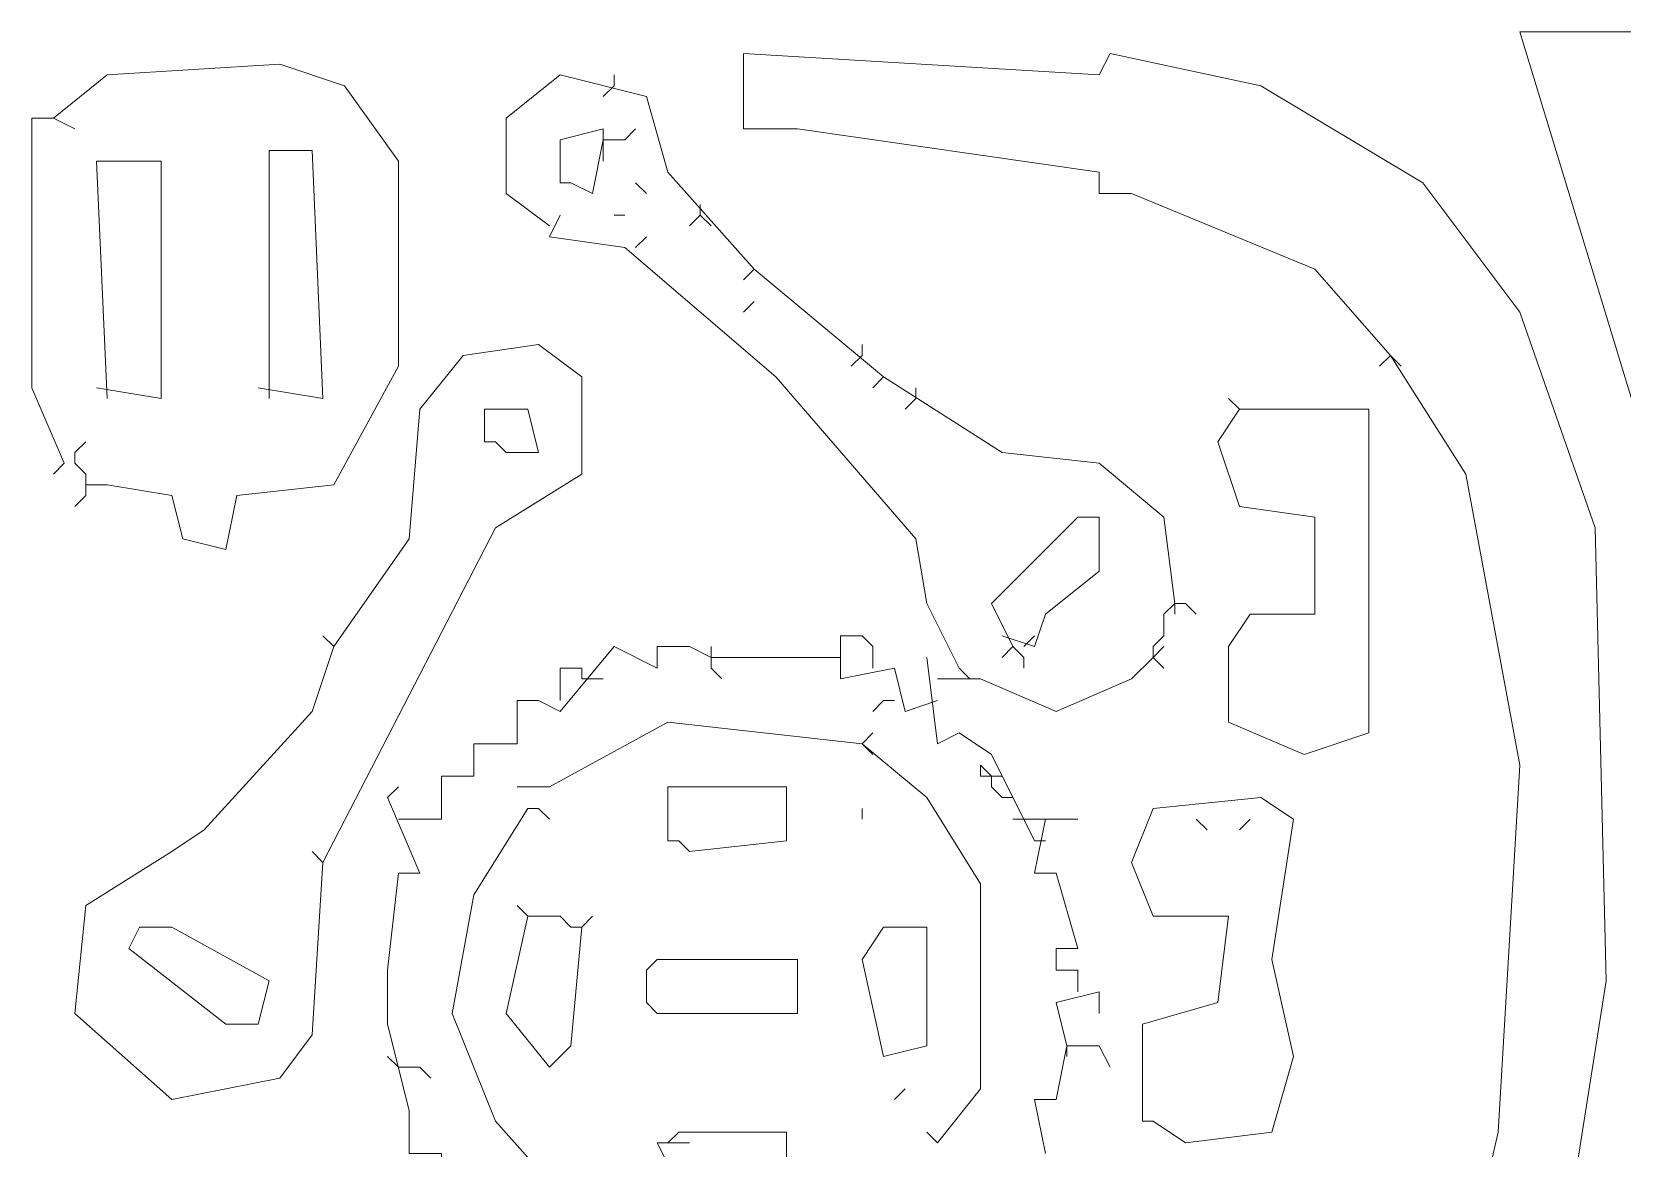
# Model space of a CAD drawing. Header units: millimetres. Extents: x -91 to 120, y -182 to 176.
# Drawn here: x -91.3 to -39.9, y 139.1 to 175.2 of the extents above; entities that cross this region are included whole.
import ezdxf

# ---------------------------------------------------------------- set-up
doc = ezdxf.new("R2010")
doc.units = ezdxf.units.MM
doc.header["$MEASUREMENT"] = 0
doc.layers.add('Katman 1', color=7, linetype='Continuous')

msp = doc.modelspace()

# ---------------------------------------------------------------- linework, layer by layer
at = {"layer": 'Katman 1', "lineweight": 9}
for points, knots in [([(18.1906, 125.6844), (18.1906, 125.6844), (17.4929, 126.7309), (17.4929, 126.7309), (17.4929, 126.7309), (17.4929, 126.7309), (19.5859, 133.0099), (19.5859, 133.0099), (19.5859, 133.0099), (19.5859, 133.0099), (21.3301, 139.6379), (21.3301, 139.6379), (21.3301, 139.6379), (21.3301, 139.6379), (20.2836, 140.3355), (20.2836, 140.3355), (20.2836, 140.3355), (20.2836, 140.3355), (25.865, 159.1727), (25.865, 159.1727), (25.865, 159.1727), (25.865, 159.1727), (27.6092, 159.5216), (27.6092, 159.5216), (27.6092, 159.5216), (27.6092, 159.5216), (32.1441, 175.2193), (32.1441, 175.2193), (32.1441, 175.2193), (32.1441, 175.2193), (-43.2048, 175.2193), (-43.2048, 175.2193), (-43.2048, 175.2193), (-43.2048, 175.2193), (-38.321, 159.1727), (-38.321, 159.1727), (-38.321, 159.1727), (-38.321, 159.1727), (-36.5769, 159.1727), (-36.5769, 159.1727), (-36.5769, 159.1727), (-36.5769, 159.1727), (-31.3443, 141.7309), (-31.3443, 141.7309), (-31.3443, 141.7309), (-31.3443, 141.7309), (-31.3443, 139.9867), (-31.3443, 139.9867), (-31.3443, 139.9867), (-31.3443, 139.9867), (-32.3908, 139.6379), (-32.3908, 139.6379), (-32.3908, 139.6379), (-32.3908, 139.6379), (-26.8094, 121.4983), (-26.8094, 121.4983), (-26.8094, 121.4983), (-26.8094, 121.4983), (-19.135, 121.4983), (-19.135, 121.4983), (-19.135, 121.4983), (-19.135, 121.4983), (-18.7862, 123.2425), (-18.7862, 123.2425), (-18.7862, 123.2425), (-18.7862, 123.2425), (-13.5536, 123.2425), (-13.5536, 123.2425), (-13.5536, 123.2425), (-13.5536, 123.2425), (-12.8559, 122.8937), (-12.8559, 122.8937), (-12.8559, 122.8937), (-12.8559, 122.8937), (-11.1117, 122.8937), (-11.1117, 122.8937), (-11.1117, 122.8937), (-11.1117, 122.8937), (-10.7629, 121.4983), (-10.7629, 121.4983), (-10.7629, 121.4983), (-10.7629, 121.4983), (-0.2978, 121.4983), (-0.2978, 121.4983), (-0.2978, 121.4983), (-0.2978, 121.4983), (0.051, 123.2425), (0.051, 123.2425), (0.051, 123.2425), (0.051, 123.2425), (3.1906, 123.2425), (3.1906, 123.2425), (3.1906, 123.2425), (3.1906, 123.2425), (5.6324, 122.8937), (5.6324, 122.8937), (5.6324, 122.8937), (5.6324, 122.8937), (7.7255, 122.8937), (7.7255, 122.8937), (7.7255, 122.8937), (7.7255, 122.8937), (8.4231, 121.4983), (8.4231, 121.4983), (8.4231, 121.4983), (8.4231, 121.4983), (16.0976, 121.8472), (16.0976, 121.8472), (16.0976, 121.8472), (16.0976, 121.8472), (17.4929, 126.0332), (17.4929, 126.0332)], [0, 0, 0, 0, 0.0344828, 0.0344828, 0.0344828, 0.0344828, 0.0689655, 0.0689655, 0.0689655, 0.0689655, 0.1034483, 0.1034483, 0.1034483, 0.1034483, 0.137931, 0.137931, 0.137931, 0.137931, 0.1724138, 0.1724138, 0.1724138, 0.1724138, 0.2068966, 0.2068966, 0.2068966, 0.2068966, 0.2413793, 0.2413793, 0.2413793, 0.2413793, 0.2758621, 0.2758621, 0.2758621, 0.2758621, 0.3103448, 0.3103448, 0.3103448, 0.3103448, 0.3448276, 0.3448276, 0.3448276, 0.3448276, 0.3793103, 0.3793103, 0.3793103, 0.3793103, 0.4137931, 0.4137931, 0.4137931, 0.4137931, 0.4482759, 0.4482759, 0.4482759, 0.4482759, 0.4827586, 0.4827586, 0.4827586, 0.4827586, 0.5172414, 0.5172414, 0.5172414, 0.5172414, 0.5517241, 0.5517241, 0.5517241, 0.5517241, 0.5862069, 0.5862069, 0.5862069, 0.5862069, 0.6206897, 0.6206897, 0.6206897, 0.6206897, 0.6551724, 0.6551724, 0.6551724, 0.6551724, 0.6896552, 0.6896552, 0.6896552, 0.6896552, 0.7241379, 0.7241379, 0.7241379, 0.7241379, 0.7586207, 0.7586207, 0.7586207, 0.7586207, 0.7931034, 0.7931034, 0.7931034, 0.7931034, 0.8275862, 0.8275862, 0.8275862, 0.8275862, 0.862069, 0.862069, 0.862069, 0.862069, 0.8965517, 0.8965517, 0.8965517, 0.8965517, 0.9310345, 0.9310345, 0.9310345, 0.9310345, 1, 1, 1, 1]), ([(-51.5769, 121.4983), (-51.5769, 121.4983), (-46.6931, 121.8472), (-46.6931, 121.8472), (-46.6931, 121.8472), (-46.6931, 121.8472), (-45.9955, 122.8937), (-45.9955, 122.8937), (-45.9955, 122.8937), (-45.9955, 122.8937), (-45.6466, 120.4518), (-45.6466, 120.4518), (-45.6466, 120.4518), (-45.6466, 120.4518), (-43.2048, 120.4518), (-43.2048, 120.4518), (-43.2048, 120.4518), (-43.2048, 120.4518), (-42.1583, 129.5216), (-42.1583, 129.5216), (-42.1583, 129.5216), (-42.1583, 129.5216), (-41.4606, 129.5216), (-41.4606, 129.5216), (-41.4606, 129.5216), (-41.4606, 129.5216), (-41.4606, 137.8937), (-41.4606, 137.8937), (-41.4606, 137.8937), (-41.4606, 137.8937), (-40.4141, 144.5216), (-40.4141, 144.5216), (-40.4141, 144.5216), (-40.4141, 144.5216), (-40.7629, 159.1727), (-40.7629, 159.1727), (-40.7629, 159.1727), (-40.7629, 159.1727), (-43.2048, 166.1495), (-43.2048, 166.1495), (-43.2048, 166.1495), (-43.2048, 166.1495), (-46.3443, 170.3355), (-46.3443, 170.3355), (-46.3443, 170.3355), (-46.3443, 170.3355), (-51.5769, 173.4751), (-51.5769, 173.4751), (-51.5769, 173.4751), (-51.5769, 173.4751), (-56.4606, 174.5216), (-56.4606, 174.5216), (-56.4606, 174.5216), (-56.4606, 174.5216), (-56.8094, 173.8239), (-56.8094, 173.8239), (-56.8094, 173.8239), (-56.8094, 173.8239), (-68.321, 174.5216), (-68.321, 174.5216), (-68.321, 174.5216), (-68.321, 174.5216), (-68.321, 172.0797), (-68.321, 172.0797), (-68.321, 172.0797), (-68.321, 172.0797), (-66.5769, 172.0797), (-66.5769, 172.0797), (-66.5769, 172.0797), (-66.5769, 172.0797), (-56.8094, 170.6844), (-56.8094, 170.6844), (-56.8094, 170.6844), (-56.8094, 170.6844), (-56.8094, 169.9867), (-56.8094, 169.9867), (-56.8094, 169.9867), (-56.8094, 169.9867), (-55.7629, 169.9867), (-55.7629, 169.9867), (-55.7629, 169.9867), (-55.7629, 169.9867), (-49.8327, 167.5448), (-49.8327, 167.5448), (-49.8327, 167.5448), (-49.8327, 167.5448), (-47.3908, 164.7541), (-47.3908, 164.7541)], [0, 0, 0, 0, 0.0434783, 0.0434783, 0.0434783, 0.0434783, 0.0869565, 0.0869565, 0.0869565, 0.0869565, 0.1304348, 0.1304348, 0.1304348, 0.1304348, 0.173913, 0.173913, 0.173913, 0.173913, 0.2173913, 0.2173913, 0.2173913, 0.2173913, 0.2608696, 0.2608696, 0.2608696, 0.2608696, 0.3043478, 0.3043478, 0.3043478, 0.3043478, 0.3478261, 0.3478261, 0.3478261, 0.3478261, 0.3913043, 0.3913043, 0.3913043, 0.3913043, 0.4347826, 0.4347826, 0.4347826, 0.4347826, 0.4782609, 0.4782609, 0.4782609, 0.4782609, 0.5217391, 0.5217391, 0.5217391, 0.5217391, 0.5652174, 0.5652174, 0.5652174, 0.5652174, 0.6086957, 0.6086957, 0.6086957, 0.6086957, 0.6521739, 0.6521739, 0.6521739, 0.6521739, 0.6956522, 0.6956522, 0.6956522, 0.6956522, 0.7391304, 0.7391304, 0.7391304, 0.7391304, 0.7826087, 0.7826087, 0.7826087, 0.7826087, 0.826087, 0.826087, 0.826087, 0.826087, 0.8695652, 0.8695652, 0.8695652, 0.8695652, 0.9130435, 0.9130435, 0.9130435, 0.9130435, 1, 1, 1, 1]), ([(-89.6001, 160.5681), (-89.6001, 160.5681), (-88.9025, 160.5681), (-88.9025, 160.5681), (-88.9025, 160.5681), (-88.9025, 160.5681), (-86.8094, 160.2192), (-86.8094, 160.2192), (-86.8094, 160.2192), (-86.8094, 160.2192), (-86.4606, 158.8239), (-86.4606, 158.8239), (-86.4606, 158.8239), (-86.4606, 158.8239), (-85.0652, 158.4751), (-85.0652, 158.4751), (-85.0652, 158.4751), (-85.0652, 158.4751), (-84.7164, 160.2192), (-84.7164, 160.2192), (-84.7164, 160.2192), (-84.7164, 160.2192), (-81.5769, 160.5681), (-81.5769, 160.5681), (-81.5769, 160.5681), (-81.5769, 160.5681), (-79.4838, 164.4053), (-79.4838, 164.4053), (-79.4838, 164.4053), (-79.4838, 164.4053), (-79.4838, 171.0332), (-79.4838, 171.0332), (-79.4838, 171.0332), (-79.4838, 171.0332), (-81.228, 173.4751), (-81.228, 173.4751), (-81.228, 173.4751), (-81.228, 173.4751), (-83.3211, 174.1727), (-83.3211, 174.1727), (-83.3211, 174.1727), (-83.3211, 174.1727), (-88.9025, 173.8239), (-88.9025, 173.8239), (-88.9025, 173.8239), (-88.9025, 173.8239), (-90.6466, 172.4286), (-90.6466, 172.4286), (-90.6466, 172.4286), (-90.6466, 172.4286), (-89.949, 172.0797), (-89.949, 172.0797)], [0, 0, 0, 0, 0.0714286, 0.0714286, 0.0714286, 0.0714286, 0.1428571, 0.1428571, 0.1428571, 0.1428571, 0.2142857, 0.2142857, 0.2142857, 0.2142857, 0.2857143, 0.2857143, 0.2857143, 0.2857143, 0.3571429, 0.3571429, 0.3571429, 0.3571429, 0.4285714, 0.4285714, 0.4285714, 0.4285714, 0.5, 0.5, 0.5, 0.5, 0.5714286, 0.5714286, 0.5714286, 0.5714286, 0.6428571, 0.6428571, 0.6428571, 0.6428571, 0.7142857, 0.7142857, 0.7142857, 0.7142857, 0.7857143, 0.7857143, 0.7857143, 0.7857143, 0.8571429, 0.8571429, 0.8571429, 0.8571429, 1, 1, 1, 1]), ([(-67.9722, 167.5448), (-67.9722, 167.5448), (-70.7629, 170.6844), (-70.7629, 170.6844), (-70.7629, 170.6844), (-70.7629, 170.6844), (-71.4606, 173.1262), (-71.4606, 173.1262), (-71.4606, 173.1262), (-71.4606, 173.1262), (-74.2513, 173.8239), (-74.2513, 173.8239), (-74.2513, 173.8239), (-74.2513, 173.8239), (-75.9955, 172.4286), (-75.9955, 172.4286), (-75.9955, 172.4286), (-75.9955, 172.4286), (-75.9955, 169.9867), (-75.9955, 169.9867), (-75.9955, 169.9867), (-75.9955, 169.9867), (-74.6001, 168.9402), (-74.6001, 168.9402)], [0, 0, 0, 0, 0.1428571, 0.1428571, 0.1428571, 0.1428571, 0.2857143, 0.2857143, 0.2857143, 0.2857143, 0.4285714, 0.4285714, 0.4285714, 0.4285714, 0.5714286, 0.5714286, 0.5714286, 0.5714286, 0.7142857, 0.7142857, 0.7142857, 0.7142857, 1, 1, 1, 1]), ([(-90.6466, 172.4286), (-90.6466, 172.4286), (-91.3443, 172.4286), (-91.3443, 172.4286), (-91.3443, 172.4286), (-91.3443, 172.4286), (-91.3443, 163.7076), (-91.3443, 163.7076), (-91.3443, 163.7076), (-91.3443, 163.7076), (-90.2978, 161.2658), (-90.2978, 161.2658), (-90.2978, 161.2658), (-90.2978, 161.2658), (-90.6466, 160.9169), (-90.6466, 160.9169)], [0, 0, 0, 0, 0.2, 0.2, 0.2, 0.2, 0.4, 0.4, 0.4, 0.4, 0.6, 0.6, 0.6, 0.6, 1, 1, 1, 1]), ([(-72.8559, 171.0332), (-72.8559, 171.0332), (-72.8559, 172.0797), (-72.8559, 172.0797), (-72.8559, 172.0797), (-72.8559, 172.0797), (-74.2513, 171.7309), (-74.2513, 171.7309), (-74.2513, 171.7309), (-74.2513, 171.7309), (-74.2513, 170.3355), (-74.2513, 170.3355), (-74.2513, 170.3355), (-74.2513, 170.3355), (-73.9024, 170.3355), (-73.9024, 170.3355), (-73.9024, 170.3355), (-73.9024, 170.3355), (-73.2048, 169.9867), (-73.2048, 169.9867), (-73.2048, 169.9867), (-73.2048, 169.9867), (-72.8559, 171.7309), (-72.8559, 171.7309), (-72.8559, 171.7309), (-72.8559, 171.7309), (-72.5071, 171.7309), (-72.5071, 171.7309)], [0, 0, 0, 0, 0.125, 0.125, 0.125, 0.125, 0.25, 0.25, 0.25, 0.25, 0.375, 0.375, 0.375, 0.375, 0.5, 0.5, 0.5, 0.5, 0.625, 0.625, 0.625, 0.625, 0.75, 0.75, 0.75, 0.75, 1, 1, 1, 1]), ([(-72.5071, 171.7309), (-72.5071, 171.7309), (-72.1583, 171.7309), (-72.1583, 171.7309), (-72.1583, 171.7309), (-72.1583, 171.7309), (-71.8094, 172.0797), (-71.8094, 172.0797)], [0, 0, 0, 0, 0.3333333, 0.3333333, 0.3333333, 0.3333333, 1, 1, 1, 1]), ([(-83.6699, 163.3588), (-83.6699, 163.3588), (-83.6699, 171.382), (-83.6699, 171.382), (-83.6699, 171.382), (-83.6699, 171.382), (-82.2745, 171.382), (-82.2745, 171.382), (-82.2745, 171.382), (-82.2745, 171.382), (-81.9257, 163.3588), (-81.9257, 163.3588), (-81.9257, 163.3588), (-81.9257, 163.3588), (-84.0187, 163.7076), (-84.0187, 163.7076)], [0, 0, 0, 0, 0.2, 0.2, 0.2, 0.2, 0.4, 0.4, 0.4, 0.4, 0.6, 0.6, 0.6, 0.6, 1, 1, 1, 1]), ([(-88.9025, 163.3588), (-88.9025, 163.3588), (-89.2513, 171.0332), (-89.2513, 171.0332), (-89.2513, 171.0332), (-89.2513, 171.0332), (-87.1583, 171.0332), (-87.1583, 171.0332), (-87.1583, 171.0332), (-87.1583, 171.0332), (-87.1583, 163.3588), (-87.1583, 163.3588), (-87.1583, 163.3588), (-87.1583, 163.3588), (-89.2513, 163.7076), (-89.2513, 163.7076)], [0, 0, 0, 0, 0.2, 0.2, 0.2, 0.2, 0.4, 0.4, 0.4, 0.4, 0.6, 0.6, 0.6, 0.6, 1, 1, 1, 1]), ([(-61.3443, 154.6379), (-61.3443, 154.6379), (-62.3908, 156.7309), (-62.3908, 156.7309), (-62.3908, 156.7309), (-62.3908, 156.7309), (-62.7397, 158.8239), (-62.7397, 158.8239), (-62.7397, 158.8239), (-62.7397, 158.8239), (-67.2745, 164.0565), (-67.2745, 164.0565), (-67.2745, 164.0565), (-67.2745, 164.0565), (-72.1583, 168.2425), (-72.1583, 168.2425), (-72.1583, 168.2425), (-72.1583, 168.2425), (-74.6001, 168.5913), (-74.6001, 168.5913), (-74.6001, 168.5913), (-74.6001, 168.5913), (-74.2513, 169.289), (-74.2513, 169.289)], [0, 0, 0, 0, 0.1428571, 0.1428571, 0.1428571, 0.1428571, 0.2857143, 0.2857143, 0.2857143, 0.2857143, 0.4285714, 0.4285714, 0.4285714, 0.4285714, 0.5714286, 0.5714286, 0.5714286, 0.5714286, 0.7142857, 0.7142857, 0.7142857, 0.7142857, 1, 1, 1, 1]), ([(-63.7862, 164.0565), (-63.7862, 164.0565), (-67.9722, 167.5448), (-67.9722, 167.5448), (-67.9722, 167.5448), (-67.9722, 167.5448), (-68.321, 167.196), (-68.321, 167.196)], [0, 0, 0, 0, 0.3333333, 0.3333333, 0.3333333, 0.3333333, 1, 1, 1, 1]), ([(-81.9257, 148.3588), (-81.9257, 148.3588), (-76.3443, 159.1727), (-76.3443, 159.1727), (-76.3443, 159.1727), (-76.3443, 159.1727), (-73.5536, 160.9169), (-73.5536, 160.9169), (-73.5536, 160.9169), (-73.5536, 160.9169), (-73.5536, 164.0565), (-73.5536, 164.0565), (-73.5536, 164.0565), (-73.5536, 164.0565), (-74.949, 165.103), (-74.949, 165.103), (-74.949, 165.103), (-74.949, 165.103), (-77.3908, 164.7541), (-77.3908, 164.7541), (-77.3908, 164.7541), (-77.3908, 164.7541), (-78.7862, 163.01), (-78.7862, 163.01), (-78.7862, 163.01), (-78.7862, 163.01), (-79.135, 158.8239), (-79.135, 158.8239), (-79.135, 158.8239), (-79.135, 158.8239), (-81.5769, 155.3355), (-81.5769, 155.3355), (-81.5769, 155.3355), (-81.5769, 155.3355), (-81.9257, 155.6844), (-81.9257, 155.6844)], [0, 0, 0, 0, 0.1, 0.1, 0.1, 0.1, 0.2, 0.2, 0.2, 0.2, 0.3, 0.3, 0.3, 0.3, 0.4, 0.4, 0.4, 0.4, 0.5, 0.5, 0.5, 0.5, 0.6, 0.6, 0.6, 0.6, 0.7, 0.7, 0.7, 0.7, 0.8, 0.8, 0.8, 0.8, 1, 1, 1, 1]), ([(-51.5769, 121.4983), (-51.5769, 121.4983), (-52.2745, 123.2425), (-52.2745, 123.2425), (-52.2745, 123.2425), (-52.2745, 123.2425), (-51.228, 123.2425), (-51.228, 123.2425), (-51.228, 123.2425), (-51.228, 123.2425), (-50.8792, 135.4518), (-50.8792, 135.4518), (-50.8792, 135.4518), (-50.8792, 135.4518), (-50.1815, 135.4518), (-50.1815, 135.4518), (-50.1815, 135.4518), (-50.1815, 135.4518), (-49.8327, 129.5216), (-49.8327, 129.5216), (-49.8327, 129.5216), (-49.8327, 129.5216), (-48.7862, 129.5216), (-48.7862, 129.5216), (-48.7862, 129.5216), (-48.7862, 129.5216), (-48.4373, 135.4518), (-48.4373, 135.4518), (-48.4373, 135.4518), (-48.4373, 135.4518), (-47.7397, 135.4518), (-47.7397, 135.4518), (-47.7397, 135.4518), (-47.7397, 135.4518), (-47.3908, 123.2425), (-47.3908, 123.2425), (-47.3908, 123.2425), (-47.3908, 123.2425), (-45.6466, 123.2425), (-45.6466, 123.2425), (-45.6466, 123.2425), (-45.6466, 123.2425), (-44.949, 129.8704), (-44.949, 129.8704), (-44.949, 129.8704), (-44.949, 129.8704), (-45.9955, 130.5681), (-45.9955, 130.5681), (-45.9955, 130.5681), (-45.9955, 130.5681), (-43.9025, 139.6379), (-43.9025, 139.6379), (-43.9025, 139.6379), (-43.9025, 139.6379), (-43.2048, 151.4983), (-43.2048, 151.4983), (-43.2048, 151.4983), (-43.2048, 151.4983), (-44.949, 160.9169), (-44.949, 160.9169), (-44.949, 160.9169), (-44.949, 160.9169), (-47.3908, 164.7541), (-47.3908, 164.7541), (-47.3908, 164.7541), (-47.3908, 164.7541), (-47.7397, 164.4053), (-47.7397, 164.4053)], [0, 0, 0, 0, 0.0555556, 0.0555556, 0.0555556, 0.0555556, 0.1111111, 0.1111111, 0.1111111, 0.1111111, 0.1666667, 0.1666667, 0.1666667, 0.1666667, 0.2222222, 0.2222222, 0.2222222, 0.2222222, 0.2777778, 0.2777778, 0.2777778, 0.2777778, 0.3333333, 0.3333333, 0.3333333, 0.3333333, 0.3888889, 0.3888889, 0.3888889, 0.3888889, 0.4444444, 0.4444444, 0.4444444, 0.4444444, 0.5, 0.5, 0.5, 0.5, 0.5555556, 0.5555556, 0.5555556, 0.5555556, 0.6111111, 0.6111111, 0.6111111, 0.6111111, 0.6666667, 0.6666667, 0.6666667, 0.6666667, 0.7222222, 0.7222222, 0.7222222, 0.7222222, 0.7777778, 0.7777778, 0.7777778, 0.7777778, 0.8333333, 0.8333333, 0.8333333, 0.8333333, 0.8888889, 0.8888889, 0.8888889, 0.8888889, 1, 1, 1, 1]), ([(-54.3676, 156.7309), (-54.3676, 156.7309), (-54.7164, 159.5216), (-54.7164, 159.5216), (-54.7164, 159.5216), (-54.7164, 159.5216), (-56.8094, 161.2658), (-56.8094, 161.2658), (-56.8094, 161.2658), (-56.8094, 161.2658), (-59.949, 161.6146), (-59.949, 161.6146), (-59.949, 161.6146), (-59.949, 161.6146), (-63.7862, 164.0565), (-63.7862, 164.0565), (-63.7862, 164.0565), (-63.7862, 164.0565), (-64.135, 163.7076), (-64.135, 163.7076)], [0, 0, 0, 0, 0.1666667, 0.1666667, 0.1666667, 0.1666667, 0.3333333, 0.3333333, 0.3333333, 0.3333333, 0.5, 0.5, 0.5, 0.5, 0.6666667, 0.6666667, 0.6666667, 0.6666667, 1, 1, 1, 1]), ([(-52.2745, 163.01), (-52.2745, 163.01), (-48.0885, 163.01), (-48.0885, 163.01), (-48.0885, 163.01), (-48.0885, 163.01), (-48.0885, 152.5448), (-48.0885, 152.5448), (-48.0885, 152.5448), (-48.0885, 152.5448), (-50.1815, 151.8472), (-50.1815, 151.8472), (-50.1815, 151.8472), (-50.1815, 151.8472), (-52.6234, 152.8937), (-52.6234, 152.8937), (-52.6234, 152.8937), (-52.6234, 152.8937), (-52.6234, 155.3355), (-52.6234, 155.3355), (-52.6234, 155.3355), (-52.6234, 155.3355), (-51.9257, 156.382), (-51.9257, 156.382), (-51.9257, 156.382), (-51.9257, 156.382), (-49.8327, 156.382), (-49.8327, 156.382), (-49.8327, 156.382), (-49.8327, 156.382), (-49.8327, 159.5216), (-49.8327, 159.5216), (-49.8327, 159.5216), (-49.8327, 159.5216), (-52.2745, 159.8704), (-52.2745, 159.8704), (-52.2745, 159.8704), (-52.2745, 159.8704), (-52.9722, 161.9634), (-52.9722, 161.9634), (-52.9722, 161.9634), (-52.9722, 161.9634), (-52.2745, 163.01), (-52.2745, 163.01), (-52.2745, 163.01), (-52.2745, 163.01), (-52.6234, 163.3588), (-52.6234, 163.3588)], [0, 0, 0, 0, 0.0769231, 0.0769231, 0.0769231, 0.0769231, 0.1538462, 0.1538462, 0.1538462, 0.1538462, 0.2307692, 0.2307692, 0.2307692, 0.2307692, 0.3076923, 0.3076923, 0.3076923, 0.3076923, 0.3846154, 0.3846154, 0.3846154, 0.3846154, 0.4615385, 0.4615385, 0.4615385, 0.4615385, 0.5384615, 0.5384615, 0.5384615, 0.5384615, 0.6153846, 0.6153846, 0.6153846, 0.6153846, 0.6923077, 0.6923077, 0.6923077, 0.6923077, 0.7692308, 0.7692308, 0.7692308, 0.7692308, 0.8461538, 0.8461538, 0.8461538, 0.8461538, 1, 1, 1, 1]), ([(-75.9955, 161.6146), (-75.9955, 161.6146), (-74.949, 161.6146), (-74.949, 161.6146), (-74.949, 161.6146), (-74.949, 161.6146), (-75.2978, 163.01), (-75.2978, 163.01), (-75.2978, 163.01), (-75.2978, 163.01), (-76.6931, 163.01), (-76.6931, 163.01), (-76.6931, 163.01), (-76.6931, 163.01), (-76.6931, 161.9634), (-76.6931, 161.9634), (-76.6931, 161.9634), (-76.6931, 161.9634), (-76.3443, 161.9634), (-76.3443, 161.9634), (-76.3443, 161.9634), (-76.3443, 161.9634), (-75.9955, 161.6146), (-75.9955, 161.6146)], [0, 0, 0, 0, 0.1428571, 0.1428571, 0.1428571, 0.1428571, 0.2857143, 0.2857143, 0.2857143, 0.2857143, 0.4285714, 0.4285714, 0.4285714, 0.4285714, 0.5714286, 0.5714286, 0.5714286, 0.5714286, 0.7142857, 0.7142857, 0.7142857, 0.7142857, 1, 1, 1, 1]), ([(-89.6001, 160.5681), (-89.6001, 160.5681), (-89.6001, 160.9169), (-89.6001, 160.9169), (-89.6001, 160.9169), (-89.6001, 160.9169), (-89.949, 161.2658), (-89.949, 161.2658), (-89.949, 161.2658), (-89.949, 161.2658), (-89.949, 161.6146), (-89.949, 161.6146), (-89.949, 161.6146), (-89.949, 161.6146), (-89.6001, 161.9634), (-89.6001, 161.9634)], [0, 0, 0, 0, 0.2, 0.2, 0.2, 0.2, 0.4, 0.4, 0.4, 0.4, 0.6, 0.6, 0.6, 0.6, 1, 1, 1, 1]), ([(-89.6001, 160.5681), (-89.6001, 160.5681), (-89.6001, 160.2192), (-89.6001, 160.2192), (-89.6001, 160.2192), (-89.6001, 160.2192), (-89.949, 159.8704), (-89.949, 159.8704)], [0, 0, 0, 0, 0.3333333, 0.3333333, 0.3333333, 0.3333333, 1, 1, 1, 1]), ([(-59.6001, 155.3355), (-59.6001, 155.3355), (-60.2978, 156.7309), (-60.2978, 156.7309), (-60.2978, 156.7309), (-60.2978, 156.7309), (-57.5071, 159.5216), (-57.5071, 159.5216), (-57.5071, 159.5216), (-57.5071, 159.5216), (-56.8094, 159.5216), (-56.8094, 159.5216), (-56.8094, 159.5216), (-56.8094, 159.5216), (-56.8094, 157.7774), (-56.8094, 157.7774), (-56.8094, 157.7774), (-56.8094, 157.7774), (-58.5536, 156.382), (-58.5536, 156.382), (-58.5536, 156.382), (-58.5536, 156.382), (-58.9024, 155.3355), (-58.9024, 155.3355), (-58.9024, 155.3355), (-58.9024, 155.3355), (-59.949, 155.6844), (-59.949, 155.6844)], [0, 0, 0, 0, 0.125, 0.125, 0.125, 0.125, 0.25, 0.25, 0.25, 0.25, 0.375, 0.375, 0.375, 0.375, 0.5, 0.5, 0.5, 0.5, 0.625, 0.625, 0.625, 0.625, 0.75, 0.75, 0.75, 0.75, 1, 1, 1, 1]), ([(-55.0652, 154.9867), (-55.0652, 154.9867), (-55.0652, 155.3355), (-55.0652, 155.3355), (-55.0652, 155.3355), (-55.0652, 155.3355), (-54.7164, 155.6844), (-54.7164, 155.6844), (-54.7164, 155.6844), (-54.7164, 155.6844), (-54.7164, 156.382), (-54.7164, 156.382), (-54.7164, 156.382), (-54.7164, 156.382), (-54.3676, 156.7309), (-54.3676, 156.7309), (-54.3676, 156.7309), (-54.3676, 156.7309), (-54.0187, 156.7309), (-54.0187, 156.7309), (-54.0187, 156.7309), (-54.0187, 156.7309), (-53.6699, 156.382), (-53.6699, 156.382)], [0, 0, 0, 0, 0.1428571, 0.1428571, 0.1428571, 0.1428571, 0.2857143, 0.2857143, 0.2857143, 0.2857143, 0.4285714, 0.4285714, 0.4285714, 0.4285714, 0.5714286, 0.5714286, 0.5714286, 0.5714286, 0.7142857, 0.7142857, 0.7142857, 0.7142857, 1, 1, 1, 1]), ([(-64.135, 154.6379), (-64.135, 154.6379), (-64.135, 155.3355), (-64.135, 155.3355), (-64.135, 155.3355), (-64.135, 155.3355), (-64.4838, 155.6844), (-64.4838, 155.6844), (-64.4838, 155.6844), (-64.4838, 155.6844), (-65.1815, 155.6844), (-65.1815, 155.6844), (-65.1815, 155.6844), (-65.1815, 155.6844), (-65.1815, 154.9867), (-65.1815, 154.9867)], [0, 0, 0, 0, 0.2, 0.2, 0.2, 0.2, 0.4, 0.4, 0.4, 0.4, 0.6, 0.6, 0.6, 0.6, 1, 1, 1, 1]), ([(-81.9257, 148.3588), (-81.9257, 148.3588), (-82.2745, 142.7774), (-82.2745, 142.7774), (-82.2745, 142.7774), (-82.2745, 142.7774), (-83.3211, 141.382), (-83.3211, 141.382), (-83.3211, 141.382), (-83.3211, 141.382), (-86.8094, 140.6844), (-86.8094, 140.6844), (-86.8094, 140.6844), (-86.8094, 140.6844), (-89.949, 143.4751), (-89.949, 143.4751), (-89.949, 143.4751), (-89.949, 143.4751), (-89.6001, 146.9634), (-89.6001, 146.9634), (-89.6001, 146.9634), (-89.6001, 146.9634), (-86.8094, 148.7076), (-86.8094, 148.7076), (-86.8094, 148.7076), (-86.8094, 148.7076), (-85.7629, 149.4053), (-85.7629, 149.4053), (-85.7629, 149.4053), (-85.7629, 149.4053), (-82.2745, 153.2425), (-82.2745, 153.2425), (-82.2745, 153.2425), (-82.2745, 153.2425), (-81.5769, 155.3355), (-81.5769, 155.3355)], [0, 0, 0, 0, 0.1, 0.1, 0.1, 0.1, 0.2, 0.2, 0.2, 0.2, 0.3, 0.3, 0.3, 0.3, 0.4, 0.4, 0.4, 0.4, 0.5, 0.5, 0.5, 0.5, 0.6, 0.6, 0.6, 0.6, 0.7, 0.7, 0.7, 0.7, 0.8, 0.8, 0.8, 0.8, 1, 1, 1, 1]), ([(-79.135, 149.7541), (-79.135, 149.7541), (-78.0885, 149.7541), (-78.0885, 149.7541), (-78.0885, 149.7541), (-78.0885, 149.7541), (-78.0885, 151.1495), (-78.0885, 151.1495), (-78.0885, 151.1495), (-78.0885, 151.1495), (-77.042, 151.1495), (-77.042, 151.1495), (-77.042, 151.1495), (-77.042, 151.1495), (-77.042, 152.196), (-77.042, 152.196), (-77.042, 152.196), (-77.042, 152.196), (-75.6466, 152.196), (-75.6466, 152.196), (-75.6466, 152.196), (-75.6466, 152.196), (-75.6466, 153.5914), (-75.6466, 153.5914), (-75.6466, 153.5914), (-75.6466, 153.5914), (-74.949, 153.5914), (-74.949, 153.5914), (-74.949, 153.5914), (-74.949, 153.5914), (-74.2513, 153.2425), (-74.2513, 153.2425), (-74.2513, 153.2425), (-74.2513, 153.2425), (-72.5071, 155.3355), (-72.5071, 155.3355), (-72.5071, 155.3355), (-72.5071, 155.3355), (-71.1118, 154.6379), (-71.1118, 154.6379), (-71.1118, 154.6379), (-71.1118, 154.6379), (-71.1118, 155.3355), (-71.1118, 155.3355), (-71.1118, 155.3355), (-71.1118, 155.3355), (-70.0652, 155.3355), (-70.0652, 155.3355), (-70.0652, 155.3355), (-70.0652, 155.3355), (-69.3676, 154.9867), (-69.3676, 154.9867), (-69.3676, 154.9867), (-69.3676, 154.9867), (-65.1815, 154.9867), (-65.1815, 154.9867), (-65.1815, 154.9867), (-65.1815, 154.9867), (-65.1815, 154.289), (-65.1815, 154.289), (-65.1815, 154.289), (-65.1815, 154.289), (-63.4373, 154.6379), (-63.4373, 154.6379), (-63.4373, 154.6379), (-63.4373, 154.6379), (-63.0885, 153.2425), (-63.0885, 153.2425), (-63.0885, 153.2425), (-63.0885, 153.2425), (-62.042, 153.5914), (-62.042, 153.5914)], [0, 0, 0, 0, 0.0526316, 0.0526316, 0.0526316, 0.0526316, 0.1052632, 0.1052632, 0.1052632, 0.1052632, 0.1578947, 0.1578947, 0.1578947, 0.1578947, 0.2105263, 0.2105263, 0.2105263, 0.2105263, 0.2631579, 0.2631579, 0.2631579, 0.2631579, 0.3157895, 0.3157895, 0.3157895, 0.3157895, 0.3684211, 0.3684211, 0.3684211, 0.3684211, 0.4210526, 0.4210526, 0.4210526, 0.4210526, 0.4736842, 0.4736842, 0.4736842, 0.4736842, 0.5263158, 0.5263158, 0.5263158, 0.5263158, 0.5789474, 0.5789474, 0.5789474, 0.5789474, 0.6315789, 0.6315789, 0.6315789, 0.6315789, 0.6842105, 0.6842105, 0.6842105, 0.6842105, 0.7368421, 0.7368421, 0.7368421, 0.7368421, 0.7894737, 0.7894737, 0.7894737, 0.7894737, 0.8421053, 0.8421053, 0.8421053, 0.8421053, 0.8947368, 0.8947368, 0.8947368, 0.8947368, 1, 1, 1, 1]), ([(-69.3676, 154.9867), (-69.3676, 154.9867), (-69.3676, 154.6379), (-69.3676, 154.6379), (-69.3676, 154.6379), (-69.3676, 154.6379), (-69.0187, 154.289), (-69.0187, 154.289)], [0, 0, 0, 0, 0.3333333, 0.3333333, 0.3333333, 0.3333333, 1, 1, 1, 1]), ([(-58.9024, 149.0565), (-58.9024, 149.0565), (-60.2978, 151.8472), (-60.2978, 151.8472), (-60.2978, 151.8472), (-60.2978, 151.8472), (-61.3443, 152.5448), (-61.3443, 152.5448), (-61.3443, 152.5448), (-61.3443, 152.5448), (-62.042, 152.196), (-62.042, 152.196), (-62.042, 152.196), (-62.042, 152.196), (-62.3908, 154.9867), (-62.3908, 154.9867)], [0, 0, 0, 0, 0.2, 0.2, 0.2, 0.2, 0.4, 0.4, 0.4, 0.4, 0.6, 0.6, 0.6, 0.6, 1, 1, 1, 1]), ([(-62.042, 154.289), (-62.042, 154.289), (-60.6466, 154.289), (-60.6466, 154.289), (-60.6466, 154.289), (-60.6466, 154.289), (-58.2048, 153.2425), (-58.2048, 153.2425), (-58.2048, 153.2425), (-58.2048, 153.2425), (-55.7629, 154.289), (-55.7629, 154.289), (-55.7629, 154.289), (-55.7629, 154.289), (-55.0652, 154.9867), (-55.0652, 154.9867), (-55.0652, 154.9867), (-55.0652, 154.9867), (-54.7164, 154.6379), (-54.7164, 154.6379)], [0, 0, 0, 0, 0.1666667, 0.1666667, 0.1666667, 0.1666667, 0.3333333, 0.3333333, 0.3333333, 0.3333333, 0.5, 0.5, 0.5, 0.5, 0.6666667, 0.6666667, 0.6666667, 0.6666667, 1, 1, 1, 1]), ([(-59.6001, 155.3355), (-59.6001, 155.3355), (-59.2513, 154.9867), (-59.2513, 154.9867), (-59.2513, 154.9867), (-59.2513, 154.9867), (-59.2513, 154.6379), (-59.2513, 154.6379)], [0, 0, 0, 0, 0.3333333, 0.3333333, 0.3333333, 0.3333333, 1, 1, 1, 1]), ([(-74.2513, 153.5914), (-74.2513, 153.5914), (-74.2513, 154.6379), (-74.2513, 154.6379), (-74.2513, 154.6379), (-74.2513, 154.6379), (-73.5536, 154.6379), (-73.5536, 154.6379), (-73.5536, 154.6379), (-73.5536, 154.6379), (-73.5536, 154.289), (-73.5536, 154.289), (-73.5536, 154.289), (-73.5536, 154.289), (-73.2048, 154.289), (-73.2048, 154.289)], [0, 0, 0, 0, 0.2, 0.2, 0.2, 0.2, 0.4, 0.4, 0.4, 0.4, 0.6, 0.6, 0.6, 0.6, 1, 1, 1, 1]), ([(-63.4373, 153.5914), (-63.4373, 153.5914), (-63.7862, 153.5914), (-63.7862, 153.5914), (-63.7862, 153.5914), (-63.7862, 153.5914), (-64.135, 153.2425), (-64.135, 153.2425)], [0, 0, 0, 0, 0.3333333, 0.3333333, 0.3333333, 0.3333333, 1, 1, 1, 1]), ([(-64.4838, 152.196), (-64.4838, 152.196), (-70.7629, 152.8937), (-70.7629, 152.8937), (-70.7629, 152.8937), (-70.7629, 152.8937), (-74.6001, 150.8006), (-74.6001, 150.8006), (-74.6001, 150.8006), (-74.6001, 150.8006), (-75.6466, 150.8006), (-75.6466, 150.8006)], [0, 0, 0, 0, 0.25, 0.25, 0.25, 0.25, 0.5, 0.5, 0.5, 0.5, 1, 1, 1, 1]), ([(-64.4838, 152.196), (-64.4838, 152.196), (-62.3908, 150.4518), (-62.3908, 150.4518), (-62.3908, 150.4518), (-62.3908, 150.4518), (-60.6466, 147.6611), (-60.6466, 147.6611), (-60.6466, 147.6611), (-60.6466, 147.6611), (-60.6466, 141.0332), (-60.6466, 141.0332), (-60.6466, 141.0332), (-60.6466, 141.0332), (-62.042, 139.289), (-62.042, 139.289), (-62.042, 139.289), (-62.042, 139.289), (-62.3908, 139.6379), (-62.3908, 139.6379)], [0, 0, 0, 0, 0.1666667, 0.1666667, 0.1666667, 0.1666667, 0.3333333, 0.3333333, 0.3333333, 0.3333333, 0.5, 0.5, 0.5, 0.5, 0.6666667, 0.6666667, 0.6666667, 0.6666667, 1, 1, 1, 1]), ([(-59.6001, 150.4518), (-59.6001, 150.4518), (-59.949, 150.4518), (-59.949, 150.4518), (-59.949, 150.4518), (-59.949, 150.4518), (-60.2978, 150.8006), (-60.2978, 150.8006), (-60.2978, 150.8006), (-60.2978, 150.8006), (-60.2978, 151.1495), (-60.2978, 151.1495), (-60.2978, 151.1495), (-60.2978, 151.1495), (-60.6466, 151.4983), (-60.6466, 151.4983), (-60.6466, 151.4983), (-60.6466, 151.4983), (-60.6466, 151.1495), (-60.6466, 151.1495), (-60.6466, 151.1495), (-60.6466, 151.1495), (-60.2978, 151.1495), (-60.2978, 151.1495)], [0, 0, 0, 0, 0.1428571, 0.1428571, 0.1428571, 0.1428571, 0.2857143, 0.2857143, 0.2857143, 0.2857143, 0.4285714, 0.4285714, 0.4285714, 0.4285714, 0.5714286, 0.5714286, 0.5714286, 0.5714286, 0.7142857, 0.7142857, 0.7142857, 0.7142857, 1, 1, 1, 1]), ([(-78.0885, 137.5448), (-78.0885, 137.5448), (-78.0885, 138.9402), (-78.0885, 138.9402), (-78.0885, 138.9402), (-78.0885, 138.9402), (-79.135, 138.9402), (-79.135, 138.9402), (-79.135, 138.9402), (-79.135, 138.9402), (-79.135, 140.3355), (-79.135, 140.3355), (-79.135, 140.3355), (-79.135, 140.3355), (-79.8327, 143.1262), (-79.8327, 143.1262), (-79.8327, 143.1262), (-79.8327, 143.1262), (-79.8327, 143.8239), (-79.8327, 143.8239), (-79.8327, 143.8239), (-79.8327, 143.8239), (-79.8327, 144.8704), (-79.8327, 144.8704), (-79.8327, 144.8704), (-79.8327, 144.8704), (-79.4838, 148.0099), (-79.4838, 148.0099), (-79.4838, 148.0099), (-79.4838, 148.0099), (-78.7862, 148.0099), (-78.7862, 148.0099), (-78.7862, 148.0099), (-78.7862, 148.0099), (-79.8327, 150.4518), (-79.8327, 150.4518), (-79.8327, 150.4518), (-79.8327, 150.4518), (-79.4838, 150.8006), (-79.4838, 150.8006)], [0, 0, 0, 0, 0.0909091, 0.0909091, 0.0909091, 0.0909091, 0.1818182, 0.1818182, 0.1818182, 0.1818182, 0.2727273, 0.2727273, 0.2727273, 0.2727273, 0.3636364, 0.3636364, 0.3636364, 0.3636364, 0.4545455, 0.4545455, 0.4545455, 0.4545455, 0.5454545, 0.5454545, 0.5454545, 0.5454545, 0.6363636, 0.6363636, 0.6363636, 0.6363636, 0.7272727, 0.7272727, 0.7272727, 0.7272727, 0.8181818, 0.8181818, 0.8181818, 0.8181818, 1, 1, 1, 1]), ([(-70.0652, 148.7076), (-70.0652, 148.7076), (-66.9257, 149.0565), (-66.9257, 149.0565), (-66.9257, 149.0565), (-66.9257, 149.0565), (-66.9257, 150.8006), (-66.9257, 150.8006), (-66.9257, 150.8006), (-66.9257, 150.8006), (-70.7629, 150.8006), (-70.7629, 150.8006), (-70.7629, 150.8006), (-70.7629, 150.8006), (-70.7629, 149.0565), (-70.7629, 149.0565), (-70.7629, 149.0565), (-70.7629, 149.0565), (-70.4141, 149.0565), (-70.4141, 149.0565), (-70.4141, 149.0565), (-70.4141, 149.0565), (-70.0652, 148.7076), (-70.0652, 148.7076)], [0, 0, 0, 0, 0.1428571, 0.1428571, 0.1428571, 0.1428571, 0.2857143, 0.2857143, 0.2857143, 0.2857143, 0.4285714, 0.4285714, 0.4285714, 0.4285714, 0.5714286, 0.5714286, 0.5714286, 0.5714286, 0.7142857, 0.7142857, 0.7142857, 0.7142857, 1, 1, 1, 1]), ([(-54.0187, 139.289), (-54.0187, 139.289), (-51.228, 139.6379), (-51.228, 139.6379), (-51.228, 139.6379), (-51.228, 139.6379), (-50.5303, 142.0797), (-50.5303, 142.0797), (-50.5303, 142.0797), (-50.5303, 142.0797), (-51.228, 145.2193), (-51.228, 145.2193), (-51.228, 145.2193), (-51.228, 145.2193), (-50.5303, 149.7541), (-50.5303, 149.7541), (-50.5303, 149.7541), (-50.5303, 149.7541), (-51.5769, 150.4518), (-51.5769, 150.4518), (-51.5769, 150.4518), (-51.5769, 150.4518), (-55.0652, 150.103), (-55.0652, 150.103), (-55.0652, 150.103), (-55.0652, 150.103), (-55.7629, 148.3588), (-55.7629, 148.3588), (-55.7629, 148.3588), (-55.7629, 148.3588), (-55.0652, 146.6146), (-55.0652, 146.6146), (-55.0652, 146.6146), (-55.0652, 146.6146), (-52.6234, 146.6146), (-52.6234, 146.6146), (-52.6234, 146.6146), (-52.6234, 146.6146), (-52.9722, 143.8239), (-52.9722, 143.8239), (-52.9722, 143.8239), (-52.9722, 143.8239), (-55.4141, 143.1262), (-55.4141, 143.1262), (-55.4141, 143.1262), (-55.4141, 143.1262), (-55.4141, 139.9867), (-55.4141, 139.9867), (-55.4141, 139.9867), (-55.4141, 139.9867), (-55.0652, 139.9867), (-55.0652, 139.9867), (-55.0652, 139.9867), (-55.0652, 139.9867), (-54.0187, 139.289), (-54.0187, 139.289)], [0, 0, 0, 0, 0.0666667, 0.0666667, 0.0666667, 0.0666667, 0.1333333, 0.1333333, 0.1333333, 0.1333333, 0.2, 0.2, 0.2, 0.2, 0.2666667, 0.2666667, 0.2666667, 0.2666667, 0.3333333, 0.3333333, 0.3333333, 0.3333333, 0.4, 0.4, 0.4, 0.4, 0.4666667, 0.4666667, 0.4666667, 0.4666667, 0.5333333, 0.5333333, 0.5333333, 0.5333333, 0.6, 0.6, 0.6, 0.6, 0.6666667, 0.6666667, 0.6666667, 0.6666667, 0.7333333, 0.7333333, 0.7333333, 0.7333333, 0.8, 0.8, 0.8, 0.8, 0.8666667, 0.8666667, 0.8666667, 0.8666667, 1, 1, 1, 1]), ([(-73.5536, 136.8472), (-73.5536, 136.8472), (-76.3443, 139.9867), (-76.3443, 139.9867), (-76.3443, 139.9867), (-76.3443, 139.9867), (-77.7396, 143.4751), (-77.7396, 143.4751), (-77.7396, 143.4751), (-77.7396, 143.4751), (-77.042, 147.3123), (-77.042, 147.3123), (-77.042, 147.3123), (-77.042, 147.3123), (-75.2978, 150.103), (-75.2978, 150.103), (-75.2978, 150.103), (-75.2978, 150.103), (-74.949, 150.103), (-74.949, 150.103), (-74.949, 150.103), (-74.949, 150.103), (-74.6001, 149.7541), (-74.6001, 149.7541)], [0, 0, 0, 0, 0.1428571, 0.1428571, 0.1428571, 0.1428571, 0.2857143, 0.2857143, 0.2857143, 0.2857143, 0.4285714, 0.4285714, 0.4285714, 0.4285714, 0.5714286, 0.5714286, 0.5714286, 0.5714286, 0.7142857, 0.7142857, 0.7142857, 0.7142857, 1, 1, 1, 1]), ([(-57.5071, 144.1727), (-57.5071, 144.1727), (-57.5071, 144.8704), (-57.5071, 144.8704), (-57.5071, 144.8704), (-57.5071, 144.8704), (-58.2048, 144.8704), (-58.2048, 144.8704), (-58.2048, 144.8704), (-58.2048, 144.8704), (-58.2048, 145.5681), (-58.2048, 145.5681), (-58.2048, 145.5681), (-58.2048, 145.5681), (-57.5071, 145.5681), (-57.5071, 145.5681), (-57.5071, 145.5681), (-57.5071, 145.5681), (-58.2048, 148.0099), (-58.2048, 148.0099), (-58.2048, 148.0099), (-58.2048, 148.0099), (-58.9024, 148.0099), (-58.9024, 148.0099), (-58.9024, 148.0099), (-58.9024, 148.0099), (-58.5536, 149.7541), (-58.5536, 149.7541), (-58.5536, 149.7541), (-58.5536, 149.7541), (-57.5071, 149.7541), (-57.5071, 149.7541)], [0, 0, 0, 0, 0.1111111, 0.1111111, 0.1111111, 0.1111111, 0.2222222, 0.2222222, 0.2222222, 0.2222222, 0.3333333, 0.3333333, 0.3333333, 0.3333333, 0.4444444, 0.4444444, 0.4444444, 0.4444444, 0.5555556, 0.5555556, 0.5555556, 0.5555556, 0.6666667, 0.6666667, 0.6666667, 0.6666667, 0.7777778, 0.7777778, 0.7777778, 0.7777778, 1, 1, 1, 1]), ([(-73.5536, 146.2658), (-73.5536, 146.2658), (-73.9024, 142.4285), (-73.9024, 142.4285), (-73.9024, 142.4285), (-73.9024, 142.4285), (-74.6001, 141.7309), (-74.6001, 141.7309), (-74.6001, 141.7309), (-74.6001, 141.7309), (-75.9955, 143.4751), (-75.9955, 143.4751), (-75.9955, 143.4751), (-75.9955, 143.4751), (-75.2978, 146.6146), (-75.2978, 146.6146), (-75.2978, 146.6146), (-75.2978, 146.6146), (-75.6466, 146.9634), (-75.6466, 146.9634)], [0, 0, 0, 0, 0.1666667, 0.1666667, 0.1666667, 0.1666667, 0.3333333, 0.3333333, 0.3333333, 0.3333333, 0.5, 0.5, 0.5, 0.5, 0.6666667, 0.6666667, 0.6666667, 0.6666667, 1, 1, 1, 1]), ([(-85.0652, 143.1262), (-85.0652, 143.1262), (-88.2048, 145.5681), (-88.2048, 145.5681), (-88.2048, 145.5681), (-88.2048, 145.5681), (-87.8559, 146.2658), (-87.8559, 146.2658), (-87.8559, 146.2658), (-87.8559, 146.2658), (-86.8094, 146.2658), (-86.8094, 146.2658), (-86.8094, 146.2658), (-86.8094, 146.2658), (-83.6699, 144.5216), (-83.6699, 144.5216), (-83.6699, 144.5216), (-83.6699, 144.5216), (-84.0187, 143.1262), (-84.0187, 143.1262), (-84.0187, 143.1262), (-84.0187, 143.1262), (-85.0652, 143.1262), (-85.0652, 143.1262)], [0, 0, 0, 0, 0.1428571, 0.1428571, 0.1428571, 0.1428571, 0.2857143, 0.2857143, 0.2857143, 0.2857143, 0.4285714, 0.4285714, 0.4285714, 0.4285714, 0.5714286, 0.5714286, 0.5714286, 0.5714286, 0.7142857, 0.7142857, 0.7142857, 0.7142857, 1, 1, 1, 1]), ([(-73.5536, 146.2658), (-73.5536, 146.2658), (-73.9024, 146.2658), (-73.9024, 146.2658), (-73.9024, 146.2658), (-73.9024, 146.2658), (-74.2513, 146.6146), (-74.2513, 146.6146), (-74.2513, 146.6146), (-74.2513, 146.6146), (-75.2978, 146.6146), (-75.2978, 146.6146)], [0, 0, 0, 0, 0.25, 0.25, 0.25, 0.25, 0.5, 0.5, 0.5, 0.5, 1, 1, 1, 1]), ([(-63.7862, 142.0797), (-63.7862, 142.0797), (-62.3908, 142.4285), (-62.3908, 142.4285), (-62.3908, 142.4285), (-62.3908, 142.4285), (-62.3908, 146.2658), (-62.3908, 146.2658), (-62.3908, 146.2658), (-62.3908, 146.2658), (-63.7862, 146.2658), (-63.7862, 146.2658), (-63.7862, 146.2658), (-63.7862, 146.2658), (-64.4838, 145.2193), (-64.4838, 145.2193), (-64.4838, 145.2193), (-64.4838, 145.2193), (-63.7862, 142.0797), (-63.7862, 142.0797)], [0, 0, 0, 0, 0.1666667, 0.1666667, 0.1666667, 0.1666667, 0.3333333, 0.3333333, 0.3333333, 0.3333333, 0.5, 0.5, 0.5, 0.5, 0.6666667, 0.6666667, 0.6666667, 0.6666667, 1, 1, 1, 1]), ([(-71.1118, 143.4751), (-71.1118, 143.4751), (-66.5769, 143.4751), (-66.5769, 143.4751), (-66.5769, 143.4751), (-66.5769, 143.4751), (-66.5769, 145.2193), (-66.5769, 145.2193), (-66.5769, 145.2193), (-66.5769, 145.2193), (-71.1118, 145.2193), (-71.1118, 145.2193), (-71.1118, 145.2193), (-71.1118, 145.2193), (-71.4606, 144.8704), (-71.4606, 144.8704), (-71.4606, 144.8704), (-71.4606, 144.8704), (-71.4606, 143.8239), (-71.4606, 143.8239), (-71.4606, 143.8239), (-71.4606, 143.8239), (-71.1118, 143.4751), (-71.1118, 143.4751)], [0, 0, 0, 0, 0.1428571, 0.1428571, 0.1428571, 0.1428571, 0.2857143, 0.2857143, 0.2857143, 0.2857143, 0.4285714, 0.4285714, 0.4285714, 0.4285714, 0.5714286, 0.5714286, 0.5714286, 0.5714286, 0.7142857, 0.7142857, 0.7142857, 0.7142857, 1, 1, 1, 1]), ([(-57.8559, 142.4285), (-57.8559, 142.4285), (-58.2048, 143.8239), (-58.2048, 143.8239), (-58.2048, 143.8239), (-58.2048, 143.8239), (-56.8094, 144.1727), (-56.8094, 144.1727), (-56.8094, 144.1727), (-56.8094, 144.1727), (-56.8094, 143.4751), (-56.8094, 143.4751)], [0, 0, 0, 0, 0.25, 0.25, 0.25, 0.25, 0.5, 0.5, 0.5, 0.5, 1, 1, 1, 1]), ([(-58.5536, 138.9402), (-58.5536, 138.9402), (-58.9024, 140.6844), (-58.9024, 140.6844), (-58.9024, 140.6844), (-58.9024, 140.6844), (-58.2048, 140.6844), (-58.2048, 140.6844), (-58.2048, 140.6844), (-58.2048, 140.6844), (-57.8559, 142.4285), (-57.8559, 142.4285), (-57.8559, 142.4285), (-57.8559, 142.4285), (-56.8094, 142.4285), (-56.8094, 142.4285), (-56.8094, 142.4285), (-56.8094, 142.4285), (-56.4606, 141.7309), (-56.4606, 141.7309)], [0, 0, 0, 0, 0.1666667, 0.1666667, 0.1666667, 0.1666667, 0.3333333, 0.3333333, 0.3333333, 0.3333333, 0.5, 0.5, 0.5, 0.5, 0.6666667, 0.6666667, 0.6666667, 0.6666667, 1, 1, 1, 1]), ([(-79.4838, 141.7309), (-79.4838, 141.7309), (-78.7862, 141.7309), (-78.7862, 141.7309), (-78.7862, 141.7309), (-78.7862, 141.7309), (-78.4373, 141.382), (-78.4373, 141.382)], [0, 0, 0, 0, 0.3333333, 0.3333333, 0.3333333, 0.3333333, 1, 1, 1, 1]), ([(-70.4141, 139.6379), (-70.4141, 139.6379), (-66.9257, 139.6379), (-66.9257, 139.6379), (-66.9257, 139.6379), (-66.9257, 139.6379), (-66.9257, 138.2425), (-66.9257, 138.2425), (-66.9257, 138.2425), (-66.9257, 138.2425), (-67.9722, 137.5448), (-67.9722, 137.5448), (-67.9722, 137.5448), (-67.9722, 137.5448), (-70.4141, 137.8937), (-70.4141, 137.8937), (-70.4141, 137.8937), (-70.4141, 137.8937), (-71.1118, 139.289), (-71.1118, 139.289), (-71.1118, 139.289), (-71.1118, 139.289), (-70.0652, 139.289), (-70.0652, 139.289)], [0, 0, 0, 0, 0.1428571, 0.1428571, 0.1428571, 0.1428571, 0.2857143, 0.2857143, 0.2857143, 0.2857143, 0.4285714, 0.4285714, 0.4285714, 0.4285714, 0.5714286, 0.5714286, 0.5714286, 0.5714286, 0.7142857, 0.7142857, 0.7142857, 0.7142857, 1, 1, 1, 1])]:
    msp.add_open_spline(points, degree=3, knots=knots, dxfattribs=at)
for points in [[(-72.5071, 173.4751), (-72.5071, 173.4751), (-72.8559, 173.1262), (-72.8559, 173.1262)], [(-72.5071, 173.4751), (-72.5071, 173.4751), (-72.5071, 173.8239), (-72.5071, 173.8239)], [(-71.4606, 169.9867), (-71.4606, 169.9867), (-71.8094, 170.3355), (-71.8094, 170.3355)], [(-72.5071, 169.289), (-72.5071, 169.289), (-72.1583, 169.289), (-72.1583, 169.289)], [(-69.7164, 169.289), (-69.7164, 169.289), (-70.0652, 168.9402), (-70.0652, 168.9402)], [(-69.7164, 169.289), (-69.7164, 169.289), (-69.7164, 169.6378), (-69.7164, 169.6378)], [(-69.7164, 169.289), (-69.7164, 169.289), (-69.3676, 168.9402), (-69.3676, 168.9402)], [(-71.8094, 168.2425), (-71.8094, 168.2425), (-71.4606, 168.5913), (-71.4606, 168.5913)], [(-68.321, 166.1495), (-68.321, 166.1495), (-67.9722, 166.4983), (-67.9722, 166.4983)], [(-64.4838, 164.7541), (-64.4838, 164.7541), (-64.8327, 164.4053), (-64.8327, 164.4053)], [(-64.4838, 164.7541), (-64.4838, 164.7541), (-64.4838, 165.103), (-64.4838, 165.103)], [(-47.3908, 164.7541), (-47.3908, 164.7541), (-47.042, 164.4053), (-47.042, 164.4053)], [(-62.7397, 163.3588), (-62.7397, 163.3588), (-62.7397, 163.7076), (-62.7397, 163.7076)], [(-62.7397, 163.3588), (-62.7397, 163.3588), (-63.0885, 163.01), (-63.0885, 163.01)], [(-54.3676, 156.7309), (-54.3676, 156.7309), (-54.3676, 156.382), (-54.3676, 156.382)], [(-59.2513, 155.3355), (-59.2513, 155.3355), (-58.9024, 155.6844), (-58.9024, 155.6844)], [(-69.3676, 154.9867), (-69.3676, 154.9867), (-69.3676, 155.3355), (-69.3676, 155.3355)], [(-59.6001, 155.3355), (-59.6001, 155.3355), (-59.949, 154.9867), (-59.949, 154.9867)], [(-55.0652, 154.9867), (-55.0652, 154.9867), (-54.7164, 155.3355), (-54.7164, 155.3355)], [(-61.3443, 154.6379), (-61.3443, 154.6379), (-60.9955, 154.289), (-60.9955, 154.289)], [(-73.2048, 154.289), (-73.2048, 154.289), (-72.8559, 154.289), (-72.8559, 154.289)], [(-64.4838, 152.196), (-64.4838, 152.196), (-64.135, 152.5448), (-64.135, 152.5448)], [(-64.4838, 152.196), (-64.4838, 152.196), (-64.135, 151.8472), (-64.135, 151.8472)], [(-60.2978, 151.1495), (-60.2978, 151.1495), (-59.949, 151.1495), (-59.949, 151.1495)], [(-79.135, 149.7541), (-79.135, 149.7541), (-79.4838, 149.7541), (-79.4838, 149.7541)], [(-64.4838, 149.7541), (-64.4838, 149.7541), (-64.4838, 150.103), (-64.4838, 150.103)], [(-59.2513, 149.7541), (-59.2513, 149.7541), (-59.6001, 149.7541), (-59.6001, 149.7541)], [(-59.2513, 149.7541), (-59.2513, 149.7541), (-58.5536, 149.7541), (-58.5536, 149.7541)], [(-53.3211, 149.4053), (-53.3211, 149.4053), (-53.6699, 149.7541), (-53.6699, 149.7541)], [(-52.2745, 149.4053), (-52.2745, 149.4053), (-51.9257, 149.7541), (-51.9257, 149.7541)], [(-81.9257, 148.3588), (-81.9257, 148.3588), (-82.2745, 148.7076), (-82.2745, 148.7076)], [(-58.9024, 149.0565), (-58.9024, 149.0565), (-58.5536, 149.0565), (-58.5536, 149.0565)], [(-73.5536, 146.2658), (-73.5536, 146.2658), (-73.2048, 146.6146), (-73.2048, 146.6146)], [(-79.4838, 141.7309), (-79.4838, 141.7309), (-79.8327, 142.0797), (-79.8327, 142.0797)], [(-57.8559, 142.4285), (-57.8559, 142.4285), (-57.8559, 142.0797), (-57.8559, 142.0797)], [(-63.4373, 140.6844), (-63.4373, 140.6844), (-63.0885, 141.0332), (-63.0885, 141.0332)], [(-70.4141, 139.6379), (-70.4141, 139.6379), (-70.7629, 139.289), (-70.7629, 139.289)]]:
    msp.add_open_spline(points, degree=3, dxfattribs=at)

doc.saveas('drawing.dxf')
